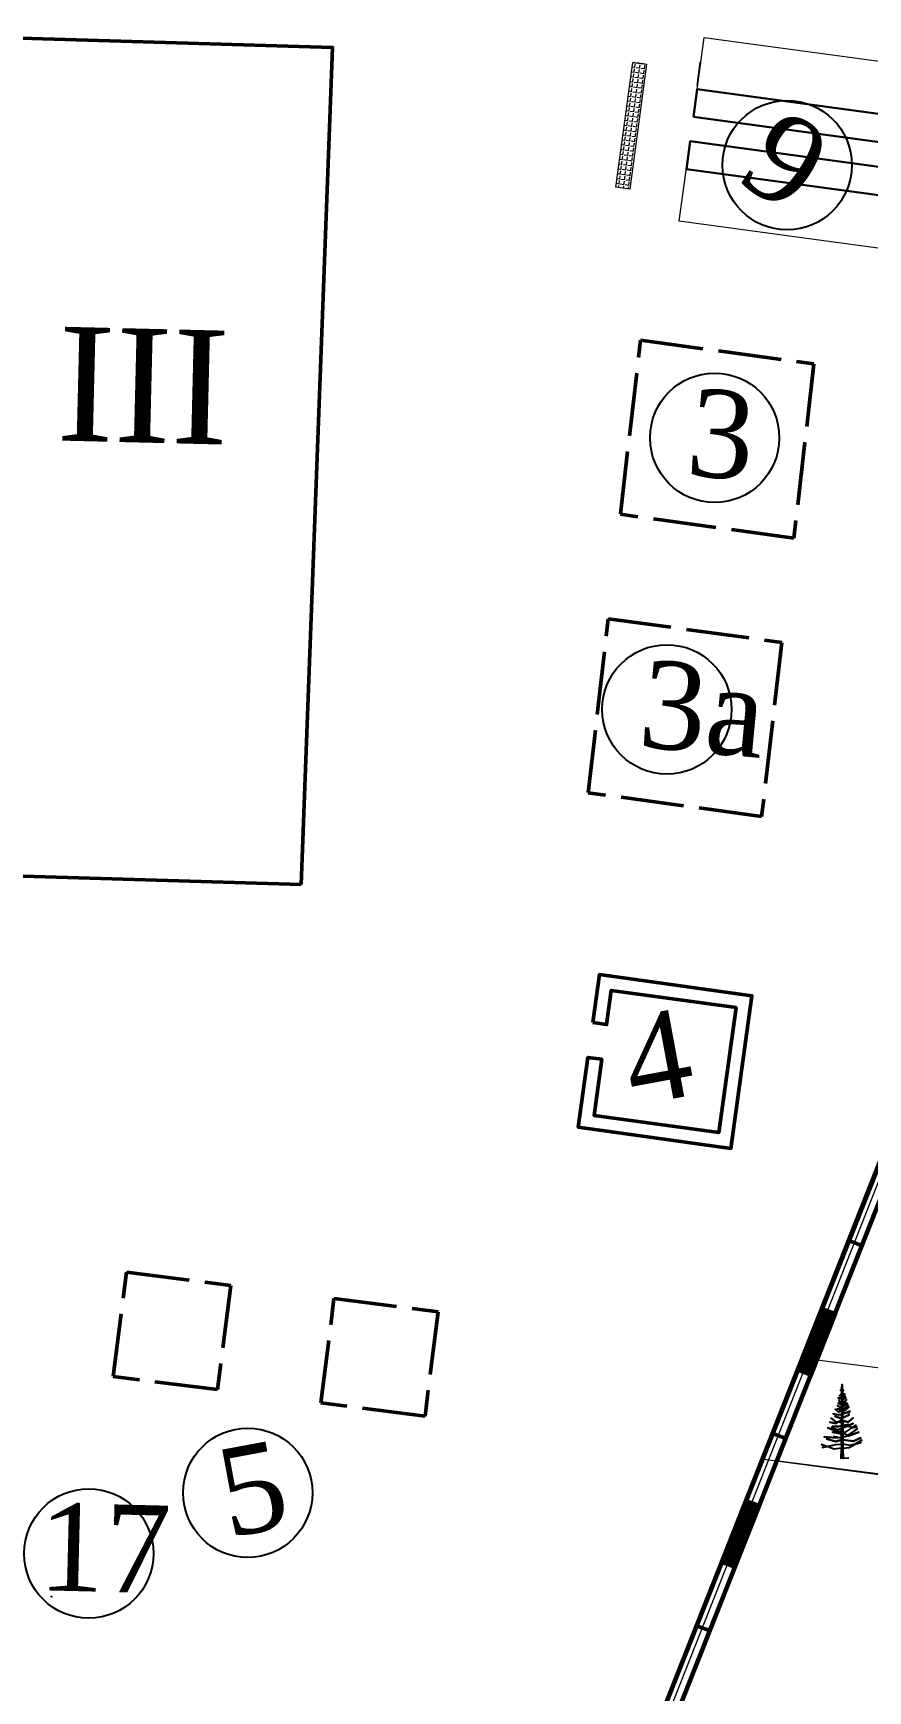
# Model space of a CAD drawing. Header units: feet. Extents: x 3381 to 682977, y 675186 to 4375217.
# Drawn here: x 682179.3 to 682203.14, y 4374944.05 to 4374991.35 of the extents above; entities that cross this region are included whole.
import ezdxf

# ---------------------------------------------------------------- set-up
doc = ezdxf.new("R2010")
doc.units = ezdxf.units.FT
doc.header["$MEASUREMENT"] = 0
doc.header["$PDMODE"] = 34
doc.header["$PDSIZE"] = 0.01
doc.linetypes.add('ACAD_ISO02W100', pattern=[15, 12, -3])
doc.linetypes.add('DUZ', pattern=[0])
doc.layers.get('0').update_dxf_attribs({"linetype": 'CONTINUOUS'})
doc.layers.get('Defpoints').update_dxf_attribs({"linetype": 'CONTINUOUS'})
for name, color, linetype in [('0_Point_Point', 7, 'CONTINUOUS'), ('Aqaclar', 3, 'CONTINUOUS'), ('Layer8', 7, 'CONTINUOUS'), ('yol', 7, 'CONTINUOUS')]:
    doc.layers.add(name, color=color, linetype=linetype)
doc.styles.get("Standard").update_dxf_attribs({"font": 'arial.ttf', "height": 2})
doc.styles.add('style5', font='ariall.ttf', dxfattribs={"height": 400})
doc.dimstyles.new('ISO-25', dxfattribs={"dimtxt": 2, "dimasz": 1, "dimexe": 1.25, "dimexo": 0.625, "dimtad": 1, "dimtxsty": 'Standard', "dimblk": 'OBLIQUE', "dimcen": 2.5, "dimadec": 0, "dimazin": 0, "dimtfac": 1, "dimtmove": 0, "dimatfit": 3, "dimldrblk": 'OBLIQUE', "dimfxl": 1, "dimarcsym": 0})

# ---------------------------------------------------------------- blocks, each defined once
blk = doc.blocks.new('gho09')
at = {"layer": 'yol', "lineweight": 20, "ltscale": 0.4}
h = blk.add_hatch(dxfattribs=at)
h.set_pattern_fill('ANGLE', color=256, scale=0.02)
h.set_pattern_definition([(0, (0, 0), (0, 0.1397), [0.1016, -0.0381]), (90, (0, 0), (-0.1397, 0), [0.1016, -0.0381])])
h.paths.add_polyline_path([(6099.173, 5735.746), (6095.576, 5735.746), (6095.576, 5736.146), (6099.173, 5736.146)])
for points in [[(6099.173, 5735.746), (6095.576, 5735.746), (6095.576, 5736.146), (6099.173, 5736.146)], [(6097.791, 5728.494), (6097.225, 5728.494), (6097.225, 5727.904), (6097.791, 5727.904)]]:
    blk.add_lwpolyline(points, close=True, dxfattribs=at)
at = {"layer": 'yol', "lineweight": 30, "ltscale": 0.4}
for points in [[(6096.362, 5734.218), (6096.362, 5722.218), (6097.162, 5722.218), (6097.162, 5734.218)], [(6097.862, 5734.218), (6097.862, 5722.218), (6098.662, 5722.218), (6098.662, 5734.218)]]:
    blk.add_lwpolyline(points, close=True, dxfattribs=at)
at = {"layer": 'yol', "lineweight": 20, "ltscale": 0.4}
blk.add_lwpolyline([(6097.508, 5728.494), (6097.508, 5727.904), (6097.508, 5728.199), (6097.791, 5728.199), (6097.225, 5728.199)], dxfattribs=at)
blk = doc.blocks.new('_Oblique')
at = {"color": 0, "linetype": 'ByBlock', "lineweight": -2}
blk.add_line((-0.5, -0.5), (0.5, 0.5), dxfattribs=at)
blk = doc.blocks.new('*D100')
at = {"color": 0, "lineweight": -2, "transparency": 16777216}
for p, q in [((682097.016, 4374948.068), (682096.533, 4374944.42)), ((682096.697, 4374945.659), (682194.318, 4374932.735)), ((682194.637, 4374935.144), (682194.154, 4374931.496))]:
    blk.add_line(p, q, dxfattribs=at)
at = {"layer": 'Defpoints', "color": 0, "lineweight": 30, "transparency": 16777216}
for p in [(682097.098, 4374948.687), (682194.719, 4374935.764), (682194.318, 4374932.735)]:
    blk.add_point(p, dxfattribs=at)
at = {"color": 0, "lineweight": -2, "transparency": 16777216}
for p, rotation in [((682096.697, 4374945.659), 172.4585361197717), ((682194.318, 4374932.735), 352.4585361197717)]:
    blk.add_blockref('_Oblique', p, dxfattribs=dict(at, rotation=rotation))
at = {"color": 0, "lineweight": 18, "transparency": 16777216, "insert": (682145.724, 4374940.829), "char_height": 2, "attachment_point": 5, "rotation": 352.4585}
blk.add_mtext('{\\fArial|b0|i0|c238|p34;98.50}', dxfattribs=at)

msp = doc.modelspace()

# ---------------------------------------------------------------- hatches: boundary and pattern name
at = {"lineweight": 50}
h = msp.add_hatch(dxfattribs=at)
h.set_pattern_fill('ANSI31', scale=0.3, angle=76.6288)
h.set_pattern_definition([(121.628787469, (4781181.431623, 2696445.053396), (-0.03192988339517, -0.01966551668202), [])])
h.paths.add_polyline_path([(682201.144, 4374953.195), (682201.839, 4374954.952), (682202.209, 4374954.809), (682201.52, 4374953.06)])
h = msp.add_hatch(dxfattribs=at)
h.set_pattern_fill('ANSI31', scale=0.3, angle=76.0049)
h.set_pattern_definition([(121.004872172, (4762658.696144, 2651904.6314), (-0.0321421312917, -0.01931666109934), [])])
h.paths.add_polyline_path([(682198.968, 4374947.716), (682199.67, 4374949.471), (682200.041, 4374949.323), (682199.351, 4374947.573)])

# ---------------------------------------------------------------- linework, layer by layer
at = {"color": 7, "lineweight": 18}
for p, q in [((682198.34, 4374990.52, -264.147), (682198.251, 4374989.861, -264.147)), ((682201.234, 4374953.55, -716.5), (682225.3, 4374950.506, -716.5)), ((682200.097, 4374950.67, -716.5), (682224.92, 4374947.356, -716.5)), ((682200.506, 4374950.619, -716.5), (682224.923, 4374947.529, -716.5))]:
    msp.add_line(p, q, dxfattribs=at)
at = {"color": 7, "lineweight": 50}
for p, q in [((682202.592, 4374956.895, -716.5), (682202.955, 4374956.757, -716.5)), ((682200.428, 4374951.388, -716.5), (682200.791, 4374951.249, -716.5)), ((682198.248, 4374945.906, -716.5), (682198.611, 4374945.767, -716.5))]:
    msp.add_line(p, q, dxfattribs=at)
at = {"color": 7, "linetype": 'ACAD_ISO02W100', "lineweight": 50, "ltscale": 0.15}
for p, q in [((682181.588, 4374953.019, -1130.2), (682181.965, 4374955.995, -1130.2)), ((682181.965, 4374955.995, -1130.2), (682184.941, 4374955.619, -1130.2)), ((682184.941, 4374955.619, -1130.2), (682184.564, 4374952.642, -1130.2)), ((682187.514, 4374952.262, -28), (682187.89, 4374955.239, -28)), ((682187.89, 4374955.239, -28), (682190.866, 4374954.862, -28)), ((682190.866, 4374954.862, -28), (682190.49, 4374951.886, -28)), ((682184.564, 4374952.642, -1130.2), (682181.588, 4374953.019, -1130.2)), ((682190.49, 4374951.886, -28), (682187.514, 4374952.262, -28))]:
    msp.add_line(p, q, dxfattribs=at)
at = {"color": 7, "lineweight": 30, "elevation": -716.5}
for points in [[(682205.456, 4374999.208), (682217.831, 4374994.472), (682185.689, 4374913.113), (682093.284, 4374941.236), (682136.475, 4375025.609), (682196.114, 4375002.784)], [(682205.313, 4374998.835), (682217.311, 4374994.243), (682185.453, 4374913.603), (682093.858, 4374941.479), (682136.667, 4375025.107), (682195.971, 4375002.41)]]:
    msp.add_lwpolyline(points, dxfattribs=at)
at = {"color": 1, "lineweight": 0, "elevation": -716.5}
msp.add_lwpolyline([(682217.571, 4374994.358), (682185.571, 4374913.358), (682093.571, 4374941.358), (682136.571, 4375025.358)], dxfattribs=at)
at = {"color": 7, "lineweight": 50, "elevation": -716.5}
for points in [[(682196.223, 4375002.343), (682196.398, 4375002.705), (682171.075, 4375012.386), (682132.18, 4375017.22), (682097.135, 4374948.757), (682194.683, 4374935.768), (682210.46, 4374975.684), (682210.101, 4374975.827), (682194.425, 4374936.221), (682097.77, 4374949.059), (682132.459, 4375016.786), (682170.974, 4375012.013), (682196.223, 4375002.343)], [(682201.144, 4374953.195), (682201.839, 4374954.952), (682202.209, 4374954.809), (682201.518, 4374953.06), (682201.144, 4374953.195)], [(682198.969, 4374947.716), (682199.67, 4374949.471), (682200.041, 4374949.324), (682199.35, 4374947.574), (682198.986, 4374947.709)]]:
    msp.add_lwpolyline(points, dxfattribs=at)
at = {"color": 7, "lineweight": 50}
msp.add_lwpolyline([(682186.955, 4374967.053), (682177.725, 4374967.329), (682178.621, 4374991.22), (682187.851, 4374990.944)], close=True, dxfattribs=at)
at = {"color": 7, "lineweight": 15, "elevation": 214.685}
msp.add_lwpolyline([(682198.155, 4374988.96), (682198.462, 4374991.224), (682211.842, 4374989.425), (682211.13, 4374984.173), (682197.752, 4374985.987), (682198.061, 4374988.266)], dxfattribs=at)
at = {"color": 7, "linetype": 'ACAD_ISO02W100', "lineweight": 50, "ltscale": 0.15, "elevation": -473.329}
for points in [[(682196.644, 4374982.59), (682201.599, 4374981.913), (682201.024, 4374976.945), (682196.069, 4374977.622), (682196.644, 4374982.59)], [(682195.149, 4374969.674), (682195.724, 4374974.641), (682200.679, 4374973.965), (682200.104, 4374968.997), (682195.149, 4374969.674)]]:
    msp.add_lwpolyline(points, dxfattribs=at)
at = {"color": 7, "lineweight": 50, "elevation": -473.329, "flags": 128}
msp.add_lwpolyline([(682195.28, 4374963.115), (682195.676, 4374963.06), (682195.811, 4374964.036), (682199.372, 4374963.543), (682198.878, 4374959.977), (682195.317, 4374960.47), (682195.539, 4374962.069), (682195.143, 4374962.124), (682194.866, 4374960.128), (682199.225, 4374959.525), (682199.828, 4374963.884), (682195.469, 4374964.487), (682195.28, 4374963.115)], dxfattribs=at)
at = {"color": 7, "linetype": 'DUZ', "lineweight": 25}
for centre in [(682200.832, 4374987.586, 905.685), (682198.762, 4374979.805, -1207.039), (682197.397, 4374972.053, -1848.332), (682185.428, 4374949.699), (682180.886, 4374947.966, 6860.554)]:
    msp.add_circle(centre, 1.846, dxfattribs=at)
at = {"linetype": 'Continuous'}
msp.add_open_spline([(682145.543, 4375147.328, -716.5), (682147.364, 4375143.857, -716.5), (682153.67, 4375131.839, -716.5), (682163.567, 4375113.858, -716.5), (682177.562, 4375094.593, -716.5), (682188.333, 4375074.395, -716.5), (682199.296, 4375056.51, -716.5), (682208.424, 4375039.107, -716.5), (682221.839, 4375020.585, -716.5), (682238.438, 4375006.296, -716.5), (682249.973, 4374991.46, -716.5), (682257.903, 4374980.977, -716.5), (682269.221, 4374969.058, -716.5), (682277.471, 4374958.366, -716.5), (682281.914, 4374952.607, -716.5)], degree=3, knots=[0, 0, 0, 0, 11.75951, 40.72321, 61.46233, 83.054979, 109.290717, 124.392744, 141.962718, 177.533008, 189.558821, 198.276488, 216.955448, 238.768866, 238.768866, 238.768866, 238.768866], dxfattribs=at)
at = {"layer": '0_Point_Point'}
msp.add_point((682179.825, 4374946.739, -28.151), dxfattribs=at)
at = {"layer": 'Aqaclar', "color": 3, "elevation": -716.5}
msp.add_lwpolyline([(682202.59, 4374950.684), (682202.378, 4374950.676), (682202.382, 4374950.971), (682202.174, 4374950.947), (682201.964, 4374951.022), (682201.814, 4374951.077), (682201.964, 4374951.022), (682201.839, 4374950.996), (682201.964, 4374951.022), (682202.218, 4374951.077), (682202.383, 4374951.084), (682202.382, 4374950.971), (682202.427, 4374950.976), (682202.431, 4374950.678), (682202.427, 4374950.976), (682202.603, 4374950.996), (682202.77, 4374951.089), (682202.938, 4374951.133), (682202.77, 4374951.089), (682202.964, 4374951.198), (682202.77, 4374951.089), (682202.629, 4374951.052), (682202.426, 4374951.082), (682202.427, 4374950.976), (682202.426, 4374951.082), (682202.408, 4374951.085), (682202.383, 4374951.084), (682202.385, 4374951.206), (682202.382, 4374951.206), (682202.212, 4374951.166), (682201.953, 4374951.239), (682202.212, 4374951.166), (682202.382, 4374951.206), (682202.385, 4374951.206), (682202.385, 4374951.253), (682202.376, 4374951.255), (682202.161, 4374951.303), (682202.291, 4374951.274), (682202.218, 4374951.263), (682201.89, 4374951.295), (682202.218, 4374951.263), (682202.291, 4374951.274), (682202.386, 4374951.289), (682202.385, 4374951.253), (682202.386, 4374951.289), (682202.423, 4374951.294), (682202.426, 4374951.082), (682202.424, 4374951.207), (682202.427, 4374951.206), (682202.73, 4374951.174), (682202.932, 4374951.263), (682202.73, 4374951.174), (682202.424, 4374951.207), (682202.423, 4374951.294), (682202.534, 4374951.311), (682202.831, 4374951.522), (682202.569, 4374951.336), (682202.591, 4374951.328), (682202.875, 4374951.425), (682202.591, 4374951.328), (682202.483, 4374951.368), (682202.422, 4374951.378), (682202.423, 4374951.294), (682202.422, 4374951.378), (682202.387, 4374951.383), (682202.386, 4374951.289), (682202.387, 4374951.383), (682202.123, 4374951.425), (682202.387, 4374951.383), (682202.388, 4374951.433), (682202.319, 4374951.433), (682201.997, 4374951.554), (682202.319, 4374951.433), (682202.388, 4374951.433), (682202.389, 4374951.536), (682202.3, 4374951.498), (682202.092, 4374951.546), (682202.3, 4374951.498), (682202.42, 4374951.549), (682202.421, 4374951.433), (682202.388, 4374951.433), (682202.421, 4374951.433), (682202.422, 4374951.378), (682202.421, 4374951.433), (682202.502, 4374951.433), (682202.701, 4374951.566), (682202.793, 4374951.627), (682202.701, 4374951.566), (682202.723, 4374951.563), (682202.818, 4374951.579), (682202.723, 4374951.563), (682202.566, 4374951.587), (682202.538, 4374951.599), (682202.42, 4374951.549), (682202.538, 4374951.599), (682202.717, 4374951.676), (682202.538, 4374951.599), (682202.477, 4374951.628), (682202.585, 4374951.652), (682202.477, 4374951.628), (682202.408, 4374951.66), (682202.419, 4374951.655), (682202.419, 4374951.615), (682202.477, 4374951.628), (682202.419, 4374951.615), (682202.42, 4374951.549), (682202.419, 4374951.615), (682202.39, 4374951.608), (682202.389, 4374951.536), (682202.39, 4374951.608), (682202.294, 4374951.587), (682202.117, 4374951.595), (682202.294, 4374951.587), (682202.39, 4374951.608), (682202.391, 4374951.7), (682202.446, 4374951.692), (682202.418, 4374951.696), (682202.419, 4374951.655), (682202.418, 4374951.696), (682202.391, 4374951.7), (682202.218, 4374951.724), (682202.085, 4374951.83), (682202.218, 4374951.724), (682202.282, 4374951.715), (682202.218, 4374951.676), (682202.048, 4374951.716), (682202.218, 4374951.676), (682202.282, 4374951.715), (682202.392, 4374951.783), (682202.391, 4374951.7), (682202.418, 4374951.696), (682202.417, 4374951.76), (682202.578, 4374951.716), (682202.717, 4374951.838), (682202.578, 4374951.716), (682202.417, 4374951.76), (682202.416, 4374951.84), (682202.603, 4374951.927), (682202.376, 4374951.822), (682202.193, 4374951.886), (682202.376, 4374951.822), (682202.393, 4374951.829), (682202.392, 4374951.783), (682202.394, 4374951.941), (682202.376, 4374951.935), (682202.288, 4374951.927), (682202.142, 4374951.951), (682202.288, 4374951.927), (682202.376, 4374951.935), (682202.394, 4374951.941), (682202.415, 4374951.948), (682202.416, 4374951.84), (682202.415, 4374951.948), (682202.635, 4374952.024), (682202.529, 4374951.988), (682202.603, 4374951.984), (682202.452, 4374951.992), (682202.338, 4374952.048), (682202.395, 4374952.02), (682202.394, 4374951.941), (682202.415, 4374951.948), (682202.414, 4374952.042), (682202.288, 4374952.008), (682202.199, 4374952.081), (682202.288, 4374952.008), (682202.395, 4374952.037), (682202.395, 4374952.02), (682202.395, 4374952.037), (682202.496, 4374952.065), (682202.597, 4374952.146), (682202.496, 4374952.065), (682202.414, 4374952.042), (682202.413, 4374952.084), (682202.446, 4374952.081), (682202.572, 4374952.194), (682202.446, 4374952.081), (682202.413, 4374952.084), (682202.396, 4374952.085), (682202.395, 4374952.037), (682202.396, 4374952.085), (682202.256, 4374952.097), (682202.396, 4374952.085), (682202.396, 4374952.101), (682202.269, 4374952.186), (682202.396, 4374952.101), (682202.397, 4374952.212), (682202.401, 4374952.21), (682202.288, 4374952.259), (682202.401, 4374952.21), (682202.509, 4374952.275), (682202.412, 4374952.217), (682202.413, 4374952.084), (682202.412, 4374952.15), (682202.553, 4374952.243), (682202.412, 4374952.15), (682202.411, 4374952.287), (682202.471, 4374952.299), (682202.528, 4374952.364), (682202.471, 4374952.299), (682202.411, 4374952.287), (682202.398, 4374952.284), (682202.397, 4374952.212), (682202.398, 4374952.284), (682202.357, 4374952.275), (682202.307, 4374952.34), (682202.357, 4374952.275), (682202.398, 4374952.284), (682202.399, 4374952.377), (682202.288, 4374952.405), (682202.42, 4374952.372), (682202.509, 4374952.421), (682202.42, 4374952.372), (682202.41, 4374952.375), (682202.411, 4374952.287), (682202.41, 4374952.375), (682202.409, 4374952.419), (682202.49, 4374952.461), (682202.409, 4374952.419), (682202.408, 4374952.492), (682202.439, 4374952.486), (682202.408, 4374952.492), (682202.357, 4374952.502), (682202.401, 4374952.493), (682202.399, 4374952.377), (682202.4, 4374952.421), (682202.357, 4374952.429), (682202.4, 4374952.421), (682202.4, 4374952.451), (682202.326, 4374952.478), (682202.4, 4374952.451), (682202.401, 4374952.493), (682202.401, 4374952.533), (682202.376, 4374952.542), (682202.408, 4374952.53), (682202.439, 4374952.518), (682202.464, 4374952.486), (682202.451, 4374952.503), (682202.483, 4374952.526), (682202.439, 4374952.494), (682202.451, 4374952.503), (682202.439, 4374952.518), (682202.408, 4374952.53), (682202.408, 4374952.492), (682202.408, 4374952.53), (682202.407, 4374952.592), (682202.446, 4374952.623), (682202.412, 4374952.596), (682202.433, 4374952.583), (682202.412, 4374952.596), (682202.402, 4374952.603), (682202.357, 4374952.631), (682202.402, 4374952.603), (682202.403, 4374952.662), (682202.376, 4374952.696), (682202.403, 4374952.662), (682202.404, 4374952.785), (682202.407, 4374952.6), (682202.407, 4374952.592), (682202.407, 4374952.6), (682202.402, 4374952.603), (682202.402, 4374952.589), (682202.407, 4374952.592), (682202.395, 4374952.583), (682202.402, 4374952.589), (682202.401, 4374952.533)], dxfattribs=at)

# ---------------------------------------------------------------- block references
at = {"layer": 'yol', "lineweight": 20, "rotation": 82.27822933220608}
msp.add_blockref('gho09', (687061.052, 4368175.927, 214.685), dxfattribs=at)

# ---------------------------------------------------------------- texts
at = {"layer": 'Layer8', "color": 0, "lineweight": 18, "width": 81.30669, "attachment_point": 7, "style": 'style5'}
for s, insert, char_height, rotation in [('{\\fTimes New Roman|b0|i0|c238|p18;\\H1.27391x;9\\H0.78498x;  }', (682199.306, 4374987.144, 905.685), 1.96246, 327.2746), ('{\\fTimes New Roman|b0|i0|c238|p18;3}', (682197.899, 4374978.716, -1207.039), 2.5, 354.5842), ('{\\fTimes New Roman|b0|i0|c238|p18;3a}', (682196.534, 4374970.964, -1848.332), 2.5, 354.5842), ('{\\fTimes New Roman|b0|i0|c238|p18;4}', (682196.424, 4374960.731, -2091.5), 2.5, 10.5557), ('{\\fTimes New Roman|b0|i0|c238|p18;5}', (682184.867, 4374948.382, -973.3), 2.5, 10.5557), ('{\\fTimes New Roman|b0|i0|c238|p18;17}', (682179.424, 4374946.92, 6860.554), 2.5, 358.6112)]:
    msp.add_mtext(s, dxfattribs=dict(at, insert=insert, char_height=char_height, rotation=rotation))
at = {"layer": 'Layer8', "color": 0, "lineweight": 50, "insert": (682179.952, 4374979.728), "char_height": 3.25, "width": 105.6987, "attachment_point": 7, "rotation": 358.6112, "style": 'style5'}
msp.add_mtext('{\\fTimes New Roman|b0|i0|c238|p18;III}', dxfattribs=at)

# ---------------------------------------------------------------- dimensions: what is measured, and where the dimension line sits
at = {"color": 3, "lineweight": 18}
dim = msp.add_aligned_dim(p1=(682097.098, 4374948.687, -716.5), p2=(682194.719, 4374935.764, -716.5), distance=-3.055, text='{\\fArial|b0|i0|c238|p34;98.50}', dimstyle='ISO-25', dxfattribs=at)
dim.commit()
dim.dimension.update_dxf_attribs({"geometry": '*D100', "text_midpoint": (682145.724, 4374940.829, -716.5)})

doc.saveas('drawing.dxf')
